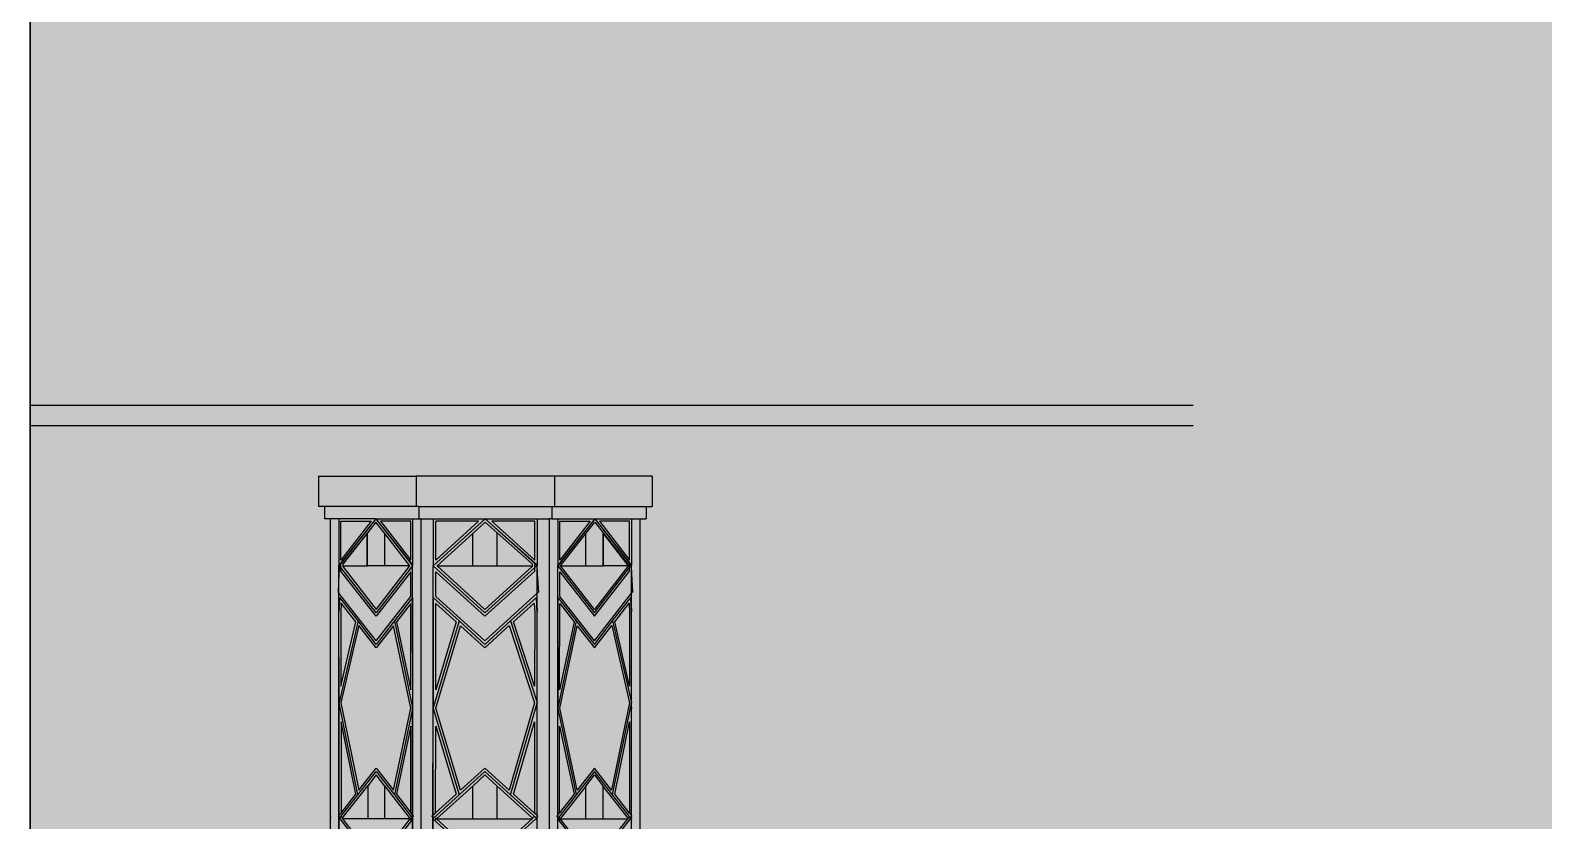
# Model space of a CAD drawing. Extents: x -59851 to 653804, y -249523 to 437614.
# Drawn here: x 317349 to 318845, y 367177 to 367959 of the extents above; entities that cross this region are included whole.
import ezdxf

# ---------------------------------------------------------------- set-up
doc = ezdxf.new("R2010")
doc.units = 0
doc.header["$LTSCALE"] = 1000
doc.header["$MEASUREMENT"] = 0
for name, color, linetype in [('_TCH_BOUNDARY', 7, 'Continuous'), ('A-材质分割线（横向）', 252, 'Continuous'), ('A-材质分割线（竖向）', 8, 'Continuous'), ('AE-WALL', 255, 'Continuous'), ('LABEL_PM', 7, 'Continuous'), ('P-固定家具（悬空）', 142, 'Continuous'), ('PUB_HATCH', 8, 'Continuous')]:
    doc.layers.add(name, color=color, linetype=linetype)

# ---------------------------------------------------------------- blocks, each defined once
blk = doc.blocks.new('jjjgapbhn')
blk.add_wipeout([(114248.5, 288135), (114148.5, 288135), (114148.5, 288385), (121148.5, 288385), (121148.5, 288135), (121048.5, 288135), (121048.5, 284285), (121068.5, 284285), (121068.5, 284135), (121118.5, 284135), (121118.5, 283685), (114178.5, 283685), (114178.5, 284135), (114228.5, 284135), (114228.5, 284285), (114248.5, 284285)]).dxf.layer = 'LABEL_PM'
at = {"layer": '_TCH_BOUNDARY'}
blk.add_lwpolyline([(114248.5, 288135), (114148.5, 288135), (114148.5, 288385), (121148.5, 288385), (121148.5, 288135), (121048.5, 288135), (121048.5, 284285), (121068.5, 284285), (121068.5, 284135), (121118.5, 284135), (121118.5, 283685), (114178.5, 283685), (114178.5, 284135), (114228.5, 284135), (114228.5, 284285), (114248.5, 284285)], close=True, dxfattribs=at)
blk = doc.blocks.new('mentoupb')
blk.add_wipeout([(93177.7, 274685.5), (93077.7, 274685.5), (93077.7, 274935.5), (100077.7, 274935.5), (100077.7, 274685.5), (99977.7, 274685.5), (99977.7, 270835.5), (99997.7, 270835.5), (99997.7, 270685.5), (100047.7, 270685.5), (100047.7, 270235.5), (93107.7, 270235.5), (93107.7, 270685.5), (93157.7, 270685.5), (93157.7, 270835.5), (93177.7, 270835.5)]).dxf.layer = 'A-材质分割线（横向）'
at = {"layer": '_TCH_BOUNDARY'}
blk.add_lwpolyline([(93177.7, 274685.5), (93077.7, 274685.5), (93077.7, 274935.5), (100077.7, 274935.5), (100077.7, 274685.5), (99977.7, 274685.5), (99977.7, 270835.5), (99997.7, 270835.5), (99997.7, 270685.5), (100047.7, 270685.5), (100047.7, 270235.5), (93107.7, 270235.5), (93107.7, 270685.5), (93157.7, 270685.5), (93157.7, 270835.5), (93177.7, 270835.5)], close=True, dxfattribs=at)
blk = doc.blocks.new('yjrtrth')
at = {"layer": 'P-固定家具（悬空）'}
for p, q in [((854571, -116608.1), (854667.6, -116608.1)), ((854571, -116608.1), (854571, -116610.9)), ((854571, -116610.9), (854571, -116638.1)), ((854667.6, -116608.1), (854667.6, -116638.1)), ((854667.6, -116608.1), (854804.3, -116608.1)), ((854804.3, -116608.1), (854804.3, -116638.1)), ((854900.9, -116608.1), (854804.3, -116608.1)), ((854900.9, -116608.1), (854900.9, -116610.9)), ((854900.9, -116610.9), (854900.9, -116638.1)), ((854577, -116638.1), (854571, -116638.1)), ((854577, -116638.1), (854577, -116650.1)), ((854667.6, -116638.1), (854577, -116638.1)), ((854582.9, -116650.1), (854577, -116650.1)), ((854591.3, -116650.1), (854582.9, -116650.1)), ((854582.9, -117135.9), (854582.9, -116650.1)), ((854627.7, -116650.1), (854591.3, -116650.1)), ((854591.3, -116650.1), (854591.3, -116695.9)), ((854627.7, -116650.1), (854593.2, -116694.5)), ((854627.7, -116650.1), (854593.2, -116693.6)), ((854593.2, -116652.6), (854623.1, -116652.6)), ((854623.1, -116652.6), (854593.2, -116691)), ((854593.2, -116691), (854593.2, -116652.6)), ((854627.7, -116650.1), (854662.3, -116693.6)), ((854627.7, -116650.1), (854662.3, -116694.5)), ((854664.1, -116650.1), (854627.7, -116650.1)), ((854662.3, -116652.6), (854632.4, -116652.6)), ((854632.4, -116652.6), (854662.3, -116691)), ((854662.3, -116691), (854662.3, -116652.6)), ((854670.1, -116650.1), (854664.1, -116650.1)), ((854664.1, -116650.1), (854664.1, -116695.9)), ((854670.1, -116638.1), (854667.6, -116638.1)), ((854801.8, -116638.1), (854670.1, -116638.1)), ((854670.1, -116638.1), (854670.1, -116650.1)), ((854670.1, -116650.1), (854672.6, -116650.1)), ((854684.5, -116650.1), (854672.6, -116650.1)), ((854672.6, -117786.1), (854672.6, -116650.1)), ((854684.5, -116650.1), (854684.5, -116695.9)), ((854736, -116650.1), (854684.5, -116650.1)), ((854736, -116650.1), (854687.1, -116693.6)), ((854736, -116650.1), (854687.1, -116694.5)), ((854687.1, -116652.6), (854729.4, -116652.6)), ((854729.4, -116652.6), (854687.1, -116691)), ((854687.1, -116691), (854687.1, -116652.6)), ((854787.4, -116650.1), (854736, -116650.1)), ((854787.4, -116696.8), (854736, -116650.1)), ((854742.5, -116652.6), (854784.8, -116652.6)), ((854742.5, -116652.6), (854784.8, -116691)), ((854784.8, -116691), (854784.8, -116652.6)), ((854787.4, -116650.1), (854787.4, -116696.8)), ((854799.3, -116650.1), (854787.4, -116650.1)), ((854799.3, -117786.1), (854799.3, -116650.1)), ((854801.8, -116650.1), (854799.3, -116650.1)), ((854801.8, -116638.1), (854804.3, -116638.1)), ((854801.8, -116638.1), (854801.8, -116650.1)), ((854807.8, -116650.1), (854801.8, -116650.1)), ((854804.3, -116638.1), (854894.9, -116638.1)), ((854844.2, -116650.1), (854807.8, -116650.1)), ((854807.8, -116650.1), (854807.8, -116695.9)), ((854844.2, -116650.1), (854809.6, -116693.6)), ((854844.2, -116650.1), (854809.6, -116694.5)), ((854809.6, -116691), (854809.6, -116652.6)), ((854809.6, -116652.6), (854839.5, -116652.6)), ((854839.5, -116652.6), (854809.6, -116691)), ((854844.2, -116650.1), (854878.7, -116693.6)), ((854844.2, -116650.1), (854878.7, -116694.5)), ((854844.2, -116650.1), (854880.6, -116650.1)), ((854878.7, -116652.6), (854848.8, -116652.6)), ((854848.8, -116652.6), (854878.7, -116691)), ((854878.7, -116691), (854878.7, -116652.6)), ((854880.6, -116650.1), (854880.6, -116695.9)), ((854880.6, -116650.1), (854889, -116650.1)), ((854889, -117135.9), (854889, -116650.1)), ((854889, -116650.1), (854894.9, -116650.1)), ((854894.9, -116638.1), (854900.9, -116638.1)), ((854894.9, -116638.1), (854894.9, -116650.1)), ((854619.5, -116663.9), (854595.5, -116694.1)), ((854595.5, -116694.9), (854619, -116664.8)), ((854619, -116664.8), (854619.5, -116664.2)), ((854619, -116696.8), (854619, -116664.8)), ((854627.7, -116653.5), (854619.5, -116663.9)), ((854619.5, -116664.2), (854619.5, -116663.9)), ((854619.5, -116696.8), (854619.5, -116664.2)), ((854636.5, -116664.8), (854627.7, -116653.5)), ((854636.5, -116696.8), (854636.5, -116664.8)), ((854661.5, -116696.8), (854636.5, -116664.8)), ((854724.3, -116663.9), (854689.7, -116694.7)), ((854735.9, -116653.5), (854724.3, -116663.9)), ((854724.3, -116696.8), (854724.3, -116663.9)), ((854748.4, -116664.8), (854735.9, -116653.5)), ((854783.6, -116696.8), (854748.4, -116664.8)), ((854748.4, -116696.8), (854748.4, -116664.8)), ((854810.4, -116696.8), (854835.4, -116664.8)), ((854835.4, -116664.8), (854844.2, -116653.5)), ((854835.4, -116696.8), (854835.4, -116664.8)), ((854844.2, -116653.5), (854852.4, -116663.9)), ((854852.4, -116663.9), (854876.4, -116694.1)), ((854852.4, -116664.2), (854852.4, -116663.9)), ((854852.9, -116664.8), (854852.4, -116664.2)), ((854852.4, -116696.8), (854852.4, -116664.2)), ((854852.9, -116696.8), (854852.9, -116664.8)), ((854876.4, -116694.9), (854852.9, -116664.8)), ((854591.8, -116695.4), (854591.3, -116695.9)), ((854591.3, -116696.8), (854591.3, -116695.9)), ((854591.7, -116696.4), (854591.3, -116695.9)), ((854591.7, -116696.4), (854591.3, -116696.8)), ((854591.3, -116696.8), (854591.7, -116697.3)), ((854591.3, -116704.4), (854591.3, -116696.8)), ((854591.7, -116697.3), (854591.3, -116704.4)), ((854593.2, -116694.5), (854591.7, -116696.3)), ((854591.8, -116695.4), (854591.7, -116696.3)), ((854591.7, -116696.3), (854591.7, -116696.4)), ((854591.7, -116696.3), (854591.7, -116696.4)), ((854593.2, -116698.3), (854591.7, -116696.4)), ((854591.7, -116696.4), (854591.7, -116696.4)), ((854591.7, -116696.4), (854591.7, -116697.3)), ((854593.2, -116693.6), (854591.8, -116695.4)), ((854593.2, -116694.5), (854593.2, -116693.6)), ((854593.2, -116698.3), (854593.2, -116694.5)), ((854595.5, -116694.1), (854595, -116694.7)), ((854595, -116694.7), (854595, -116695.5)), ((854595, -116695.5), (854595.5, -116694.9)), ((854595, -116695.5), (854595, -116696.8)), ((854595, -116696.8), (854595, -116697.2)), ((854595, -116696.8), (854595.5, -116696.8)), ((854595, -116697.2), (854628.1, -116739.7)), ((854595.5, -116694.9), (854595.5, -116694.1)), ((854595.5, -116696.8), (854595.5, -116694.9)), ((854595.5, -116696.8), (854619, -116696.8)), ((854619, -116696.8), (854619.5, -116696.8)), ((854636.5, -116696.8), (854619.5, -116696.8)), ((854628.1, -116739.7), (854661.5, -116696.8)), ((854664.1, -116696.8), (854628.1, -116743.1)), ((854661.5, -116696.8), (854636.5, -116696.8)), ((854662.3, -116693.6), (854663.7, -116695.4)), ((854662.3, -116694.5), (854662.3, -116693.6)), ((854662.3, -116694.5), (854663.8, -116696.3)), ((854663.7, -116695.4), (854663.8, -116696.3)), ((854663.7, -116695.4), (854664.1, -116695.9)), ((854663.8, -116696.4), (854664.1, -116695.9)), ((854663.8, -116696.3), (854663.8, -116696.4)), ((854663.8, -116696.4), (854664.1, -116696.8)), ((854664.1, -116696.8), (854664.1, -116695.9)), ((854664.1, -116728.1), (854664.1, -116696.8)), ((854685.1, -116695.4), (854684.5, -116695.9)), ((854685, -116696.4), (854684.5, -116695.9)), ((854684.5, -116696.8), (854684.5, -116695.9)), ((854685, -116696.4), (854684.5, -116696.8)), ((854685, -116696.4), (854684.5, -116704.4)), ((854684.5, -116704.4), (854684.5, -116696.8)), ((854687.1, -116694.5), (854685, -116696.3)), ((854685.1, -116695.4), (854685, -116696.3)), ((854685, -116696.3), (854685, -116696.4)), ((854685, -116696.3), (854685, -116696.4)), ((854687.1, -116698.3), (854685, -116696.4)), ((854685, -116696.4), (854685, -116696.4)), ((854687.1, -116693.6), (854685.1, -116695.4)), ((854687.1, -116694.5), (854687.1, -116693.6)), ((854687.1, -116698.3), (854687.1, -116694.5)), ((854689.7, -116694.7), (854689.7, -116696.8)), ((854724.3, -116696.8), (854689.7, -116696.8)), ((854689.7, -116696.8), (854689.7, -116697.2)), ((854689.7, -116697.2), (854736.4, -116739.7)), ((854748.4, -116696.8), (854724.3, -116696.8)), ((854787.4, -116696.8), (854736.4, -116743.1)), ((854736.4, -116739.7), (854783.6, -116696.8)), ((854783.6, -116696.8), (854748.4, -116696.8)), ((854787.4, -116728.1), (854787.4, -116696.8)), ((854808.2, -116695.4), (854807.8, -116695.9)), ((854808.1, -116696.4), (854807.8, -116695.9)), ((854807.8, -116696.8), (854807.8, -116695.9)), ((854808.1, -116696.4), (854807.8, -116696.8)), ((854807.8, -116728.1), (854807.8, -116696.8)), ((854807.8, -116696.8), (854843.8, -116743.1)), ((854809.6, -116694.5), (854808.1, -116696.3)), ((854808.2, -116695.4), (854808.1, -116696.3)), ((854808.1, -116696.3), (854808.1, -116696.4)), ((854809.6, -116693.6), (854808.2, -116695.4)), ((854809.6, -116694.5), (854809.6, -116693.6)), ((854843.8, -116739.7), (854810.4, -116696.8)), ((854810.4, -116696.8), (854835.4, -116696.8)), ((854835.4, -116696.8), (854852.4, -116696.8)), ((854876.9, -116697.2), (854843.8, -116739.7)), ((854852.9, -116696.8), (854852.4, -116696.8)), ((854876.4, -116696.8), (854852.9, -116696.8)), ((854876.4, -116694.9), (854876.4, -116694.1)), ((854876.4, -116694.1), (854876.9, -116694.7)), ((854876.4, -116696.8), (854876.4, -116694.9)), ((854876.9, -116695.5), (854876.4, -116694.9)), ((854876.4, -116696.8), (854876.9, -116696.8)), ((854876.9, -116694.7), (854876.9, -116695.5)), ((854876.9, -116695.5), (854876.9, -116696.8)), ((854876.9, -116696.8), (854876.9, -116697.2)), ((854878.7, -116693.6), (854880.1, -116695.4)), ((854878.7, -116694.5), (854878.7, -116693.6)), ((854878.7, -116698.3), (854878.7, -116694.5)), ((854878.7, -116694.5), (854880.2, -116696.3)), ((854878.7, -116698.3), (854880.2, -116696.4)), ((854880.1, -116695.4), (854880.2, -116696.3)), ((854880.1, -116695.4), (854880.6, -116695.9)), ((854880.2, -116696.4), (854880.6, -116695.9)), ((854880.2, -116696.3), (854880.2, -116696.4)), ((854880.2, -116696.3), (854880.2, -116696.4)), ((854880.2, -116696.4), (854880.2, -116696.4)), ((854880.2, -116696.4), (854880.6, -116696.8)), ((854880.2, -116696.4), (854880.2, -116697.3)), ((854880.6, -116696.8), (854880.2, -116697.3)), ((854880.2, -116697.3), (854880.6, -116704.4)), ((854880.6, -116696.8), (854880.6, -116695.9)), ((854880.6, -116704.4), (854880.6, -116696.8)), ((854591.3, -116704.4), (854590.4, -116722.6)), ((854591.3, -116723.8), (854591.3, -116704.4)), ((854593.2, -116701.8), (854593.2, -116698.3)), ((854628.1, -116743.1), (854593.2, -116698.3)), ((854628.1, -116746.6), (854593.2, -116701.8)), ((854662.3, -116702.6), (854628.1, -116746.6)), ((854662.3, -116727), (854662.3, -116702.6)), ((854684.5, -116704.4), (854683.2, -116722.6)), ((854684.5, -116723.8), (854684.5, -116704.4)), ((854736.4, -116743.1), (854687.1, -116698.3)), ((854687.1, -116701.8), (854687.1, -116698.3)), ((854736.4, -116746.6), (854687.1, -116701.8)), ((854784.8, -116702.6), (854736.4, -116746.6)), ((854784.8, -116727), (854784.8, -116702.6)), ((854809.6, -116727), (854809.6, -116702.6)), ((854809.6, -116702.6), (854843.8, -116746.6)), ((854843.8, -116743.1), (854878.7, -116698.3)), ((854843.8, -116746.6), (854878.7, -116701.8)), ((854878.7, -116701.8), (854878.7, -116698.3)), ((854880.6, -116723.8), (854880.6, -116704.4)), ((854880.6, -116704.4), (854881.5, -116722.6)), ((854590.4, -116722.6), (854591.3, -116723.8)), ((854591.3, -116742.2), (854591.3, -116723.8)), ((854628.1, -116770.9), (854591.3, -116723.8)), ((854628.1, -116770.9), (854662.3, -116727)), ((854683.2, -116722.6), (854684.5, -116723.8)), ((854684.5, -116742.2), (854684.5, -116723.8)), ((854736.4, -116770.9), (854684.5, -116723.8)), ((854736.4, -116770.9), (854784.8, -116727)), ((854843.8, -116770.9), (854809.6, -116727)), ((854843.8, -116770.9), (854880.6, -116723.8)), ((854881.5, -116722.6), (854880.6, -116723.8)), ((854880.6, -116742.2), (854880.6, -116723.8)), ((854582.9, -116743.1), (854582.9, -116742.2)), ((854591.3, -116743.1), (854592, -116728.1)), ((854592, -116728.1), (854591.3, -116742.2)), ((854591.3, -116743.1), (854591.3, -116742.2)), ((854591.3, -116743.1), (854591.3, -116742.2)), ((854591.3, -116743.1), (854591.3, -116742.2)), ((854610.1, -116751.2), (854592, -116728.1)), ((854593.6, -116733.6), (854593.2, -116743.2)), ((854608, -116752), (854593.6, -116733.6)), ((854664.1, -116728.1), (854646.1, -116751.2)), ((854662.3, -116733.9), (854648.2, -116752)), ((854662.4, -116819.4), (854662.3, -116733.9)), ((854664.2, -116837.4), (854664.1, -116728.1)), ((854664.1, -116728.1), (854664.1, -116837)), ((854684.5, -116743.1), (854685.4, -116728.1)), ((854685.4, -116728.1), (854684.5, -116742.2)), ((854684.5, -116743.1), (854684.5, -116742.2)), ((854684.5, -116743.1), (854684.5, -116742.2)), ((854710.9, -116751.2), (854685.4, -116728.1)), ((854687.7, -116733.6), (854687.1, -116743.2)), ((854708, -116752), (854687.7, -116733.6)), ((854787.4, -116728.1), (854761.9, -116751.2)), ((854784.8, -116733.9), (854764.9, -116752)), ((854784.9, -116819.4), (854784.8, -116733.9)), ((854787.6, -116837.4), (854787.4, -116728.1)), ((854787.4, -116728.1), (854787.4, -116837)), ((854807.7, -116837.4), (854807.8, -116728.1)), ((854807.8, -116728.1), (854825.8, -116751.2)), ((854807.8, -116728.1), (854807.8, -116837)), ((854809.5, -116819.4), (854809.6, -116733.9)), ((854809.6, -116733.9), (854823.7, -116752)), ((854861.8, -116751.2), (854879.9, -116728.1)), ((854863.9, -116752), (854878.3, -116733.6)), ((854878.3, -116733.6), (854878.7, -116743.2)), ((854880.6, -116743.1), (854879.9, -116728.1)), ((854879.9, -116728.1), (854880.6, -116742.2)), ((854880.6, -116743.1), (854880.6, -116742.2)), ((854880.6, -116743.1), (854880.6, -116742.2)), ((854591.4, -116831.8), (854591.3, -116743.1)), ((854591.3, -116832.1), (854591.3, -116743.1)), ((854610.1, -116751.2), (854591.4, -116831.8)), ((854593.2, -116743.2), (854593.2, -116815.6)), ((854593.2, -116815.6), (854608, -116752)), ((854610.9, -116755.8), (854593.2, -116832.2)), ((854628.1, -116774.4), (854610.1, -116751.2)), ((854628.1, -116777.8), (854610.9, -116755.8)), ((854646.1, -116751.2), (854628.1, -116774.4)), ((854645.2, -116755.9), (854628.1, -116777.8)), ((854662.3, -116837.4), (854645.2, -116755.9)), ((854646.1, -116751.2), (854664.1, -116837)), ((854648.2, -116752), (854662.4, -116819.4)), ((854684.6, -116831.8), (854684.5, -116743.1)), ((854684.5, -116832.1), (854684.5, -116743.1)), ((854710.9, -116751.2), (854684.6, -116831.8)), ((854687.1, -116743.2), (854687.2, -116815.6)), ((854687.2, -116815.6), (854708, -116752)), ((854712.2, -116755.8), (854687.2, -116832.2)), ((854736.4, -116774.4), (854710.9, -116751.2)), ((854736.4, -116777.8), (854712.2, -116755.8)), ((854761.9, -116751.2), (854736.4, -116774.4)), ((854760.6, -116755.9), (854736.4, -116777.8)), ((854784.8, -116837.4), (854760.6, -116755.9)), ((854761.9, -116751.2), (854787.4, -116837)), ((854764.9, -116752), (854784.9, -116819.4)), ((854825.8, -116751.2), (854807.8, -116837)), ((854823.7, -116752), (854809.5, -116819.4)), ((854809.6, -116837.4), (854826.7, -116755.9)), ((854825.8, -116751.2), (854843.8, -116774.4)), ((854826.7, -116755.9), (854843.8, -116777.8)), ((854843.8, -116774.4), (854861.8, -116751.2)), ((854843.8, -116777.8), (854861, -116755.8)), ((854861, -116755.8), (854878.7, -116832.2)), ((854861.8, -116751.2), (854880.5, -116831.8)), ((854878.7, -116815.6), (854863.9, -116752)), ((854878.7, -116743.2), (854878.7, -116815.6)), ((854880.5, -116831.8), (854880.6, -116743.1)), ((854880.6, -116832.1), (854880.6, -116743.1)), ((854591.4, -116831.8), (854591.3, -116832.1)), ((854591.4, -116832.4), (854591.3, -116832.1)), ((854591.3, -116837), (854591.3, -116832.1)), ((854591.4, -116832.4), (854591.4, -116831.8)), ((854593.2, -116832.1), (854593.3, -116832.1)), ((854593.2, -116832.1), (854593.3, -116832.1)), ((854593.2, -116832.2), (854611, -116918.5)), ((854684.6, -116831.8), (854684.5, -116832.1)), ((854684.6, -116832.4), (854684.5, -116832.1)), ((854684.5, -117135.9), (854684.5, -116832.1)), ((854684.6, -116832.4), (854684.6, -116831.8)), ((854687.2, -116832.1), (854687.2, -116832.1)), ((854687.2, -116832.2), (854712.2, -116918.5)), ((854878.7, -116832.2), (854860.9, -116918.5)), ((854878.7, -116832.1), (854878.6, -116832.1)), ((854880.5, -116831.8), (854880.6, -116832.1)), ((854880.5, -116832.4), (854880.5, -116831.8)), ((854880.5, -116832.4), (854880.6, -116832.1)), ((854880.6, -116837), (854880.6, -116832.1)), ((854889, -116832.1), (854889, -116832.1)), ((854889, -116832.1), (854889, -116832.1)), ((854591.4, -116836.6), (854591.3, -116837)), ((854591.3, -116837.7), (854591.3, -116837)), ((854591.3, -116837.7), (854591.4, -116838.1)), ((854591.3, -116946.4), (854591.3, -116837.7)), ((854610, -116923.2), (854591.4, -116832.4)), ((854591.4, -116836.6), (854591.4, -116832.4)), ((854591.4, -116838.1), (854591.4, -116836.6)), ((854591.5, -116943.4), (854591.4, -116838.1)), ((854645.2, -116918.6), (854662.3, -116837.4)), ((854664.1, -116837.7), (854646.1, -116923.2)), ((854664.1, -116837.7), (854664.1, -116837)), ((854664.1, -116837), (854664.2, -116837.4)), ((854664.2, -116837.4), (854664.1, -116837.7)), ((854664.1, -116946.4), (854664.1, -116837.7)), ((854664.3, -116946.6), (854664.2, -116837.4)), ((854710.9, -116923.2), (854684.6, -116832.4)), ((854684.7, -116943.4), (854684.6, -116832.4)), ((854760.6, -116918.6), (854784.8, -116837.4)), ((854787.4, -116837.7), (854761.9, -116923.2)), ((854787.4, -116837), (854787.6, -116837.4)), ((854787.4, -116837.7), (854787.4, -116837)), ((854787.6, -116837.4), (854787.4, -116837.7)), ((854787.4, -116946.4), (854787.4, -116837.7)), ((854787.7, -116946.6), (854787.6, -116837.4)), ((854807.6, -116946.6), (854807.7, -116837.4)), ((854807.8, -116837), (854807.7, -116837.4)), ((854807.7, -116837.4), (854807.8, -116837.7)), ((854807.8, -116837.7), (854807.8, -116837)), ((854807.8, -116946.4), (854807.8, -116837.7)), ((854807.8, -116837.7), (854825.8, -116923.2)), ((854826.7, -116918.6), (854809.6, -116837.4)), ((854861.9, -116923.2), (854880.5, -116832.4)), ((854880.4, -116943.4), (854880.5, -116838.1)), ((854880.5, -116836.6), (854880.5, -116832.4)), ((854880.5, -116836.6), (854880.6, -116837)), ((854880.5, -116838.1), (854880.5, -116836.6)), ((854880.6, -116837.7), (854880.5, -116838.1)), ((854880.6, -116837.7), (854880.6, -116837)), ((854880.6, -116946.4), (854880.6, -116837.7)), ((854607.9, -116922.4), (854593.3, -116850.8)), ((854593.3, -116850.8), (854593.3, -116941.1)), ((854662.4, -116855.1), (854648.2, -116922.5)), ((854662.5, -116940.8), (854662.4, -116855.1)), ((854707.9, -116922.4), (854687.2, -116850.8)), ((854687.2, -116850.8), (854687.3, -116941.1)), ((854785, -116855.1), (854764.9, -116922.5)), ((854785.1, -116940.8), (854785, -116855.1)), ((854809.4, -116940.8), (854809.5, -116855.1)), ((854809.5, -116855.1), (854823.7, -116922.5)), ((854864, -116922.4), (854878.6, -116850.8)), ((854878.6, -116850.8), (854878.6, -116941.1)), ((854610, -116923.2), (854628.1, -116900.1)), ((854611, -116918.5), (854628.1, -116896.7)), ((854628.1, -116903.5), (854619.7, -116914.3)), ((854628.1, -116896.7), (854645.2, -116918.6)), ((854628.1, -116900.1), (854646.1, -116923.2)), ((854636.5, -116914.4), (854628.1, -116903.5)), ((854710.9, -116923.2), (854736.4, -116900.1)), ((854712.2, -116918.5), (854736.4, -116896.7)), ((854736.4, -116903.5), (854724.5, -116914.3)), ((854736.4, -116896.7), (854760.6, -116918.6)), ((854736.4, -116900.1), (854761.9, -116923.2)), ((854748.4, -116914.4), (854736.4, -116903.5)), ((854843.8, -116900.1), (854825.8, -116923.2)), ((854843.8, -116896.7), (854826.7, -116918.6)), ((854835.4, -116914.4), (854843.8, -116903.5)), ((854860.9, -116918.5), (854843.8, -116896.7)), ((854861.9, -116923.2), (854843.8, -116900.1)), ((854843.8, -116903.5), (854852.2, -116914.3)), ((854594.6, -116946.3), (854619.7, -116914.3)), ((854619.7, -116914.3), (854619.7, -116946.8)), ((854636.5, -116946.8), (854636.5, -116914.4)), ((854636.5, -116914.4), (854661.8, -116946.8)), ((854689.1, -116946.3), (854724.5, -116914.3)), ((854724.5, -116914.3), (854724.5, -116946.8)), ((854748.4, -116914.4), (854784.1, -116946.8)), ((854748.4, -116946.8), (854748.4, -116914.4)), ((854835.4, -116914.4), (854810.1, -116946.8)), ((854835.4, -116946.8), (854835.4, -116914.4)), ((854852.2, -116914.3), (854852.2, -116946.8)), ((854877.3, -116946.3), (854852.2, -116914.3)), ((854591.9, -116946.3), (854610, -116923.2)), ((854593.3, -116941.1), (854607.9, -116922.4)), ((854646.1, -116923.2), (854664.1, -116946.4)), ((854648.2, -116922.5), (854662.5, -116940.8)), ((854685.3, -116946.3), (854710.9, -116923.2)), ((854687.3, -116941.1), (854707.9, -116922.4)), ((854761.9, -116923.2), (854787.4, -116946.4)), ((854764.9, -116922.5), (854785.1, -116940.8)), ((854825.8, -116923.2), (854807.8, -116946.4)), ((854823.7, -116922.5), (854809.4, -116940.8)), ((854880, -116946.3), (854861.9, -116923.2)), ((854878.6, -116941.1), (854864, -116922.4)), ((854582.9, -116943.2), (854582.9, -116940.8)), ((854582.9, -116944.6), (854582.9, -116943.2)), ((854582.9, -116944.5), (854582.9, -116943.4)), ((854582.9, -116946.3), (854582.9, -116945.9)), ((854582.9, -116948.2), (854582.9, -116947.7)), ((854590.7, -116944.5), (854591.5, -116943.4)), ((854590.7, -116944.5), (854591.5, -116943.4)), ((854591.3, -116942.9), (854591.5, -116942.7)), ((854591.5, -116946.2), (854591.3, -116946.4)), ((854591.3, -116947.3), (854591.3, -116946.4)), ((854591.5, -116946.8), (854591.3, -116946.8)), ((854591.5, -116946.8), (854591.3, -116946.8)), ((854591.3, -116947.3), (854591.5, -116947.5)), ((854591.3, -117054.6), (854591.3, -116947.3)), ((854591.5, -116943.4), (854593.3, -116941.1)), ((854591.5, -116946.2), (854591.5, -116943.4)), ((854591.5, -116946.8), (854591.5, -116946.2)), ((854591.5, -116946.8), (854591.9, -116946.3)), ((854592.4, -116946.8), (854591.5, -116946.8)), ((854591.5, -116947.5), (854591.5, -116946.8)), ((854591.6, -117053.3), (854591.5, -116947.5)), ((854591.9, -116946.3), (854591.7, -116945.9)), ((854591.9, -116946.3), (854591.7, -116945.9)), ((854592.4, -116946.8), (854591.9, -116946.3)), ((854610.1, -116969.5), (854592.4, -116946.8)), ((854593.6, -116945), (854594.6, -116946.3)), ((854593.6, -116945), (854594.6, -116946.3)), ((854594.6, -116946.3), (854595.1, -116946.8)), ((854595.1, -116946.8), (854594.6, -116946.8)), ((854595.1, -116946.8), (854594.6, -116946.8)), ((854619.7, -116946.8), (854595.1, -116946.8)), ((854628.4, -116989.7), (854595.1, -116946.8)), ((854636.5, -116946.8), (854619.7, -116946.8)), ((854628.4, -116989.7), (854661.8, -116946.8)), ((854661.8, -116946.8), (854636.5, -116946.8)), ((854664.1, -116947.3), (854646.5, -116970)), ((854661.8, -116946.8), (854662.5, -116946)), ((854662.5, -116947.7), (854661.8, -116946.8)), ((854664.3, -116943.2), (854662.5, -116940.8)), ((854664.3, -116943.2), (854662.5, -116940.8)), ((854662.5, -116946), (854662.5, -116947.7)), ((854662.9, -116948.2), (854662.5, -116947.7)), ((854662.9, -116948.2), (854662.5, -116947.7)), ((854664.1, -116946.4), (854664.3, -116946.6)), ((854664.1, -116947.3), (854664.1, -116946.4)), ((854664.3, -116947.1), (854664.1, -116947.3)), ((854664.1, -117054.6), (854664.1, -116947.3)), ((854665.4, -116944.6), (854664.3, -116943.2)), ((854665.4, -116944.6), (854664.3, -116943.2)), ((854664.3, -116946.6), (854664.5, -116946.8)), ((854664.3, -116946.8), (854664.3, -116946.6)), ((854664.5, -116946.8), (854664.3, -116947.1)), ((854664.3, -116947.1), (854664.3, -116946.8)), ((854664.5, -116946.8), (854664.3, -116946.8)), ((854664.4, -117055.9), (854664.3, -116947.1)), ((854683.5, -116944.5), (854684.7, -116943.4)), ((854684.5, -116943.6), (854684.7, -116943.4)), ((854684.7, -116946.8), (854684.5, -116946.8)), ((854684.7, -116946.8), (854684.5, -116946.8)), ((854684.7, -116943.4), (854687.3, -116941.1)), ((854684.7, -116946.8), (854684.7, -116943.4)), ((854684.7, -116946.8), (854685.3, -116946.3)), ((854684.8, -117066.3), (854684.7, -116946.8)), ((854685.9, -116946.8), (854684.7, -116946.8)), ((854685.3, -116946.3), (854685, -116945.9)), ((854685.9, -116946.8), (854685.3, -116946.3)), ((854710.9, -116969.5), (854685.9, -116946.8)), ((854687.7, -116945), (854689.1, -116946.3)), ((854689.1, -116946.3), (854689.7, -116946.8)), ((854689.7, -116946.8), (854689.1, -116946.8)), ((854736.9, -116989.7), (854689.7, -116946.8)), ((854724.5, -116946.8), (854689.7, -116946.8)), ((854748.4, -116946.8), (854724.5, -116946.8)), ((854736.9, -116989.7), (854784.1, -116946.8)), ((854784.1, -116946.8), (854748.4, -116946.8)), ((854787.4, -116947.3), (854762.4, -116970)), ((854784.1, -116946.8), (854785.1, -116946)), ((854785.1, -116947.7), (854784.1, -116946.8)), ((854787.7, -116943.2), (854785.1, -116940.8)), ((854785.1, -116946), (854785.1, -116947.7)), ((854785.6, -116948.2), (854785.1, -116947.7)), ((854787.4, -116946.4), (854787.7, -116946.6)), ((854787.4, -116947.3), (854787.4, -116946.4)), ((854787.7, -116947.1), (854787.4, -116947.3)), ((854787.4, -117054.6), (854787.4, -116947.3)), ((854789.2, -116944.6), (854787.7, -116943.2)), ((854787.7, -116946.6), (854787.9, -116946.8)), ((854787.7, -116946.8), (854787.7, -116946.6)), ((854787.9, -116946.8), (854787.7, -116947.1)), ((854787.7, -116947.1), (854787.7, -116946.8)), ((854787.9, -116946.8), (854787.7, -116946.8)), ((854787.8, -117055.9), (854787.7, -116947.1)), ((854806.5, -116944.6), (854807.6, -116943.2)), ((854807.6, -116946.6), (854807.4, -116946.8)), ((854807.4, -116946.8), (854807.6, -116947.1)), ((854807.4, -116946.8), (854807.6, -116946.8)), ((854807.5, -117055.9), (854807.6, -116947.1)), ((854807.6, -116943.2), (854809.4, -116940.8)), ((854807.8, -116946.4), (854807.6, -116946.6)), ((854807.6, -116946.8), (854807.6, -116946.6)), ((854807.6, -116947.1), (854807.6, -116946.8)), ((854807.6, -116947.1), (854807.8, -116947.3)), ((854807.8, -116947.3), (854807.8, -116946.4)), ((854807.8, -117054.6), (854807.8, -116947.3)), ((854807.8, -116947.3), (854825.4, -116970)), ((854809, -116948.2), (854809.4, -116947.7)), ((854810.1, -116946.8), (854809.4, -116946)), ((854809.4, -116946), (854809.4, -116947.7)), ((854809.4, -116947.7), (854810.1, -116946.8)), ((854810.1, -116946.8), (854835.4, -116946.8)), ((854843.5, -116989.7), (854810.1, -116946.8)), ((854835.4, -116946.8), (854852.2, -116946.8)), ((854843.5, -116989.7), (854876.8, -116946.8)), ((854852.2, -116946.8), (854876.8, -116946.8)), ((854861.8, -116969.5), (854879.5, -116946.8)), ((854877.3, -116946.3), (854876.8, -116946.8)), ((854876.8, -116946.8), (854877.3, -116946.8)), ((854878.3, -116945), (854877.3, -116946.3)), ((854880.4, -116943.4), (854878.6, -116941.1)), ((854879.5, -116946.8), (854880, -116946.3)), ((854879.5, -116946.8), (854880.4, -116946.8)), ((854880, -116946.3), (854880.2, -116945.9)), ((854880.4, -116946.8), (854880, -116946.3)), ((854880.3, -117053.3), (854880.4, -116947.5)), ((854880.6, -116942.9), (854880.4, -116942.7)), ((854881.2, -116944.5), (854880.4, -116943.4)), ((854880.4, -116946.2), (854880.4, -116943.4)), ((854880.4, -116946.2), (854880.6, -116946.4)), ((854880.4, -116946.8), (854880.4, -116946.2)), ((854880.4, -116946.8), (854880.6, -116946.8)), ((854880.4, -116947.5), (854880.4, -116946.8)), ((854880.6, -116947.3), (854880.4, -116947.5)), ((854880.6, -116947.3), (854880.6, -116946.4)), ((854880.6, -117054.6), (854880.6, -116947.3)), ((854889, -116945), (854889, -116946.3)), ((854889, -116945), (854889, -116946.3))]:
    blk.add_line(p, q, dxfattribs=at)
blk = doc.blocks.new('mentoudong')
at = {"layer": 'PUB_HATCH'}
h = blk.add_hatch(dxfattribs=at)
h.set_pattern_fill('大理石', color=8, scale=150)
h.set_pattern_definition([(41.987212, (29188.43, 23133.25), (899.999987, 675.000015), [14.4146, -3012.6508]), (68.19859, (28974.14, 23110.75), (450, 1350), [51.9284, -3583.0579]), (60.945396, (28963.43, 23085.03), (449.99997, 675.000019), [22.0621, -4610.9713]), (90, (28974.14, 23104.3), (450, -3e-14), [6.4286, -668.5714]), (71.56505, (29184.14, 23120.4), (9e-07, 675), [13.5526, -1409.4723]), (171.469234, (29184.14, 23120.39), (-449.999999, 4e-06), [21.6683, -4528.6749]), (79.215702, (29154.14, 23078.604), (450.000002, 2700.000001), [45.8091, -4764.1415]), (62.132996, (28815.57, 23284.318), (1799.9999781, 3375.0000132), [105.4419, -22037.34735]), (0, (28822.05, 23383.3), (0, 675), [0, -450]), (64.983107, (29113.428, 23506.104), (900.0000023, 2024.9999986), [70.9412, -7377.8841]), (81.4391104, (29286.999, 23239.318), (899.99999845, 6074.9999617), [100.7656, -21060.0027]), (82.874984, (29038.428, 23300.39), (449.999973, 3375.0000034), [51.8288, -10832.2191]), (76.75948, (28993.428, 23158.96), (450.0000044, 2024.9999984), [112.2702, -11676.0978]), (0, (28923.3, 23159.3), (0, 675), [0, -450]), (0, (28930.5, 23152.06), (0, 675), [0, -450]), (0, (28981.1, 23188.2), (0, 675), [0, -450]), (0, (28966.66, 23267.7), (0, 675), [0, -450]), (59.036243, (29019.142, 23268.247), (449.999964, 675.0000194), [37.4847, -7834.3002]), (0, (29038.4, 23299.14), (0, 675), [0, -450]), (0, (28981.1, 23274.9), (0, 675), [0, -450]), (0, (29002.8, 23318.25), (0, 675), [0, -450]), (0, (28981.1, 23253.2), (0, 675), [0, -450]), (50.19443, (29242, 23207.175), (450, 675), [16.7363, -3497.8761]), (90, (29242, 23187.9), (450, -3e-14), [19.2857, -655.7143]), (43.66778, (29218.428, 23165.39), (1350.000001, 1349.9999974), [32.5862, -6810.5214]), (90, (29218.43, 23158.96), (450, -3e-14), [6.4286, -668.5714]), (39.80557, (29199.14, 23142.89), (899.999979, 675.000027), [25.1044, -5246.8141]), (0, (29132.96, 23188.2), (0, 675), [0, -450]), (0, (29243, 23208.6), (0, 675), [0, -450]), (0, (29243, 23208.6), (0, 675), [0, -450]), (29.357753, (29252.71, 23220.03), (1349.999997, 675.000004), [39.3376, -4091.1133]), (0, (29241.4, 23253.2), (0, 675), [0, -450]), (146.309932, (29113.43, 23506.104), (-900.000006, 674.999988), [46.3571, -4821.1371]), (8.130102, (29064.142, 23416.104), (4499.9999683, 674.999996), [45.4569, -9500.4846]), (47.862405, (28963.428, 23403.247), (1800.0000008, 2024.9999981), [60.6849, -12683.13705]), (14.620874, (28864.856, 23377.532), (2699.9999926, 675.0000282), [101.8703, -10594.5075]), (0, (28901.6, 23419.4), (0, 675), [0, -450]), (18.43495, (29044.856, 23351.82), (1800, 674.999998), [20.3289, -4248.7459]), (16.699244, (29064.14, 23358.25), (449.99999, 4e-05), [11.186, -2337.8829]), (101.093723, (29074.856, 23361.46), (-900.0000079, 4724.9999558), [55.6834, -11637.8244]), (0, (29017.3, 23390.5), (0, 675), [0, -450]), (0, (29063.9, 23417.4), (0, 675), [0, -450]), (0, (29002.8, 23339.9), (0, 675), [0, -450]), (0, (28945, 23484.44), (0, 675), [0, -450]), (0, (28923.3, 23455.54), (0, 675), [0, -450]), (44.144903, (29038.428, 23496.46), (1350.0000023, 1350), [50.7658, -10610.0559]), (54.582945, (29004.142, 23448.247), (450.0000013, 674.9999973), [59.1619, -12364.8318]), (0, (29039, 23496.9), (0, 675), [0, -450]), (0, (28973.9, 23462.8), (0, 675), [0, -450]), (0, (29039, 23496.9), (0, 675), [0, -450]), (0, (29004.2, 23447.2), (0, 675), [0, -450]), (75.068583, (29109.14, 23422.53), (450, 2025), [16.633, -3476.3063]), (90, (29113.43, 23438.6), (450, -3e-14), [67.5, -607.5]), (50.19443, (29192.71, 23721.46), (450, 675), [16.7363, -3497.8761]), (0, (29067.9, 23578.4), (0, 675), [0, -450]), (0, (29082.35, 23571.15), (0, 675), [0, -450]), (0, (29024.5, 23585.6), (0, 675), [0, -450]), (0, (29096.8, 23665.1), (0, 675), [0, -450]), (53.130102, (29143.428, 23625.032), (450.0000006, 674.9999996), [32.1429, -6717.857]), (90, (29143.43, 23570.4), (450, -3e-14), [54.6429, -620.3571]), (0, (29143.5, 23571.5), (0, 675), [0, -450]), (23.19859, (29177.71, 23715.03), (1350, 675), [16.3195, -3410.7784]), (66.03751, (29173.43, 23705.39), (450, 1350), [10.5523, -2205.4406]), (66.03751, (29169.14, 23695.75), (450, 1350), [10.5523, -2205.4406]), (81.869898, (29162.713, 23650.747), (450.000002, 3375.0000003), [45.4569, -9500.4846]), (90, (29203.43, 23734.3), (450, -3e-14), [16.0714, -658.9286]), (0, (29154, 23756.8), (0, 675), [0, -450])])
h.paths.add_polyline_path([(128791.1, 303043.8), (128891.1, 303043.8), (128891.1, 303293.8), (121891.1, 303293.8), (121891.1, 303043.8), (121991.1, 303043.8), (121991.1, 299193.8), (121971.1, 299193.8), (121971.1, 299043.8), (121921.1, 299043.8), (121921.1, 298593.8), (123891.1, 298593.8), (123891.1, 301593.8), (126891.1, 301593.8), (126891.1, 298593.8), (128861.1, 298593.8), (128861.1, 299043.8), (128811.1, 299043.8), (128811.1, 299193.8), (128791.1, 299193.8)])
at = {"layer": 'A-材质分割线（竖向）'}
for p, q in [((123141.1, 301593.8), (121991.1, 301593.8)), ((123141.1, 301573.8), (121991.1, 301573.8))]:
    blk.add_line(p, q, dxfattribs=at)
at = {"layer": 'AE-WALL', "extrusion": (0, 0, -1), "zscale": -1}
blk.add_blockref('yjrtrth', (-977177, 418131.9), dxfattribs=at)

msp = doc.modelspace()

# ---------------------------------------------------------------- block references
at = {"layer": 'LABEL_PM'}
msp.add_blockref('jjjgapbhn', (203100.1, 80902.9), dxfattribs=at)

# ---------------------------------------------------------------- next in the draw order: block references
at = {"layer": 'A-材质分割线（横向）'}
msp.add_blockref('mentoupb', (224171, 94352.3), dxfattribs=at)

# ---------------------------------------------------------------- next in the draw order: block references
at = {"layer": 'LABEL_PM'}
msp.add_blockref('mentoudong', (195357.5, 65994, 0), dxfattribs=at)

doc.saveas('drawing.dxf')
